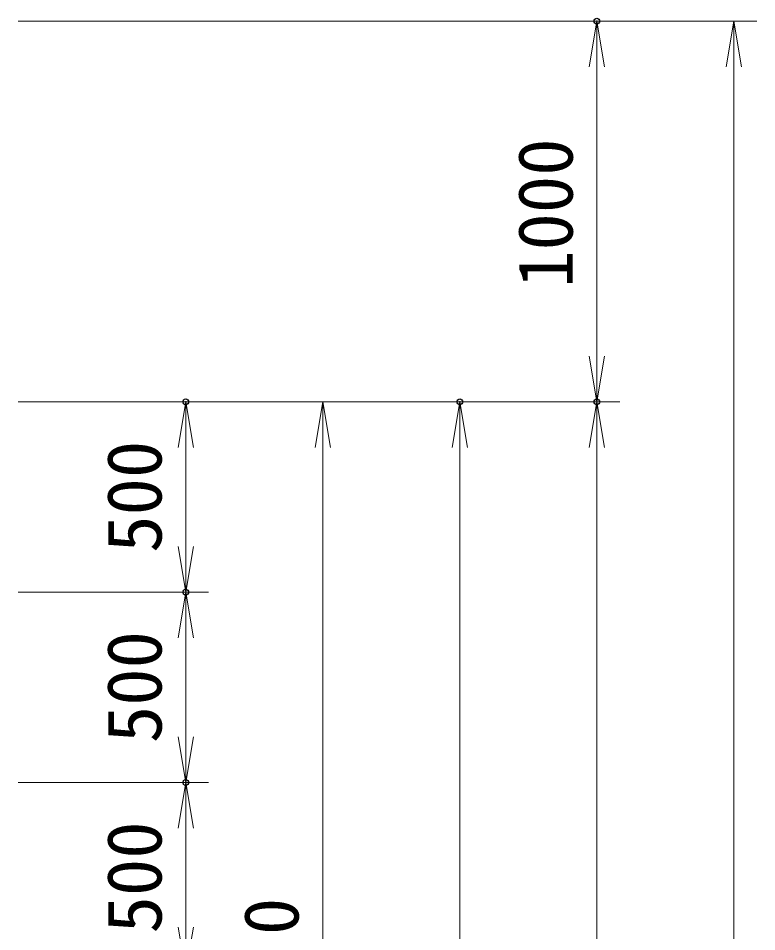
# Model space of a CAD drawing. Units: millimetres at full size. Extents: x -12600 to 12600, y -8910 to 8910.
# Drawn here: x -3630 to -1690, y 2070 to 4469 of the extents above; entities that cross this region are included whole.
import ezdxf
from ezdxf.enums import TextEntityAlignment as Align

# ---------------------------------------------------------------- set-up
doc = ezdxf.new("R2010")
doc.units = ezdxf.units.MM
doc.header["$LTSCALE"] = 30
doc.header["$PDMODE"] = 32
doc.header["$PDSIZE"] = 15
doc.layers.add('0-3_0', color=7, linetype='Continuous', lineweight=18)
doc.layers.add('0-7_D-STR-DIM', color=7, linetype='Continuous', lineweight=13)
doc.layers.add('0-8_Defpoints', color=253, linetype='Continuous')
doc.styles.add('ＭＳ ゴシック', font='')
doc.styles.get('ＭＳ ゴシック').set_extended_font_data('MS Gothic')

# ---------------------------------------------------------------- blocks, each defined once
blk = doc.blocks.new('_Open')
at = {"layer": '0-3_0'}
blk.add_line((-30, 5), (0, 0), dxfattribs=at)
blk.add_lwpolyline([(-30, -5), (0, 0), (-30, 0)], dxfattribs=at)

msp = doc.modelspace()

# ---------------------------------------------------------------- linework, layer by layer
at = {"layer": '0-7_D-STR-DIM'}
for p, q in [((-3630.02, 4461.68), (-1690.02, 4461.68)), ((-3630.02, 4461.68), (-2050.02, 4461.68)), ((-2110.02, 3461.68), (-2110.02, 4461.68)), ((-1750.02, 4461.68), (-1750.02, -3568.32)), ((-3630.02, 3461.68), (-2410.02, 3461.68)), ((-3630.02, 3461.68), (-2050.02, 3461.68)), ((-3630.02, 3461.68), (-2050.02, 3461.68)), ((-3630.02, 3461.68), (-2770.02, 3461.68)), ((-3630.02, 3461.68), (-3130.02, 3461.68)), ((-3190.02, 2961.68), (-3190.02, 3461.68)), ((-2830.02, 3461.68), (-2830.02, 461.68)), ((-2470.02, -2538.32), (-2470.02, 3461.68)), ((-2110.02, -3568.32), (-2110.02, 3461.68)), ((-3630.02, 2961.68), (-3130.02, 2961.68)), ((-3630.02, 2961.68), (-3130.02, 2961.68)), ((-3190.02, 2461.68), (-3190.02, 2961.68)), ((-3630.02, 2461.68), (-3130.02, 2461.68)), ((-3630.02, 2461.68), (-3130.02, 2461.68)), ((-3190.02, 1961.68), (-3190.02, 2461.68))]:
    msp.add_line(p, q, dxfattribs=at)
at = {"layer": '0-8_Defpoints'}
for p in [(-2110.02, 4461.68), (-3190.02, 3461.68), (-2470.02, 3461.68), (-2110.02, 3461.68), (-3190.02, 2961.68), (-3190.02, 2461.68)]:
    msp.add_point(p, dxfattribs=at)

# ---------------------------------------------------------------- block references
at = {"layer": '0-7_D-STR-DIM', "xscale": 4, "yscale": 4}
for p, rotation in [((-2110.02, 4461.68), 90), ((-1750.02, 4461.68), 90), ((-2110.02, 3461.68), 270), ((-3190.02, 3461.68), 90), ((-2830.02, 3461.68), 90), ((-2470.02, 3461.68), 90), ((-2110.02, 3461.68), 90), ((-3190.02, 2961.68), 270), ((-3190.02, 2961.68), 90), ((-3190.02, 2461.68), 270), ((-3190.02, 2461.68), 90), ((-3190.02, 1961.68), 270)]:
    msp.add_blockref('_Open', p, dxfattribs=dict(at, rotation=rotation))

# ---------------------------------------------------------------- texts
at = {"layer": '0-7_D-STR-DIM', "style": 'ＭＳ ゴシック'}
for s, p in [('1000', (-2130.27, 3760.93)), ('500', (-3210.27, 3065.02)), ('500', (-3210.27, 2565.02)), ('500', (-3210.27, 2065.02)), ('3000', (-2850.27, 1766.25))]:
    msp.add_text(s, height=144.3, rotation=90, dxfattribs=at).set_placement(p, align=Align.BOTTOM_LEFT)

doc.saveas('drawing.dxf')
